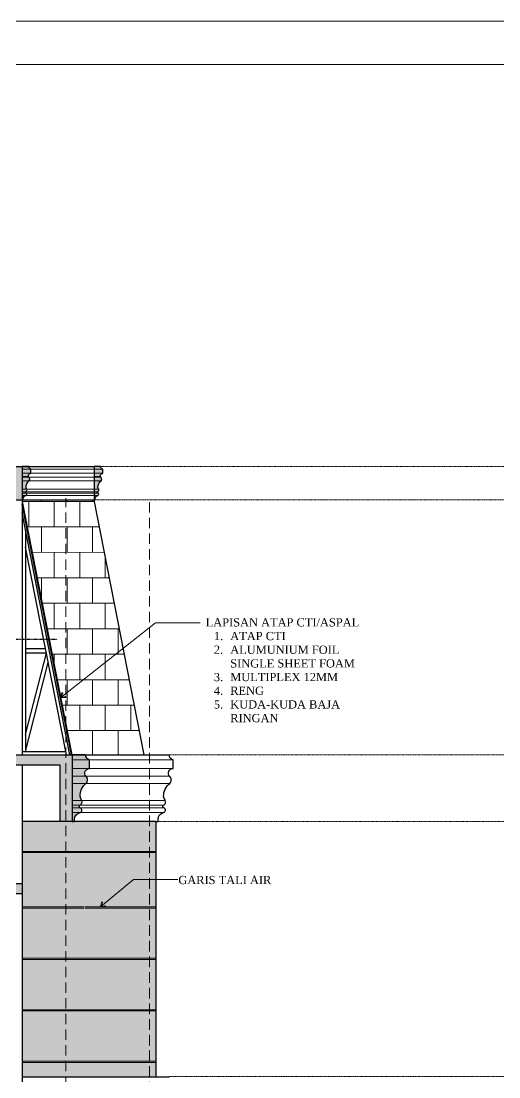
# Model space of a CAD drawing. Header units: millimetres. Extents: x -9564 to 494436, y -140371 to 4257.
# Drawn here: x 344904 to 350622, y -8379 to 4257 of the extents above; entities that cross this region are included whole.
import ezdxf

# ---------------------------------------------------------------- set-up
doc = ezdxf.new("R2010")
doc.units = ezdxf.units.MM
doc.header["$MEASUREMENT"] = 0
for name, pattern in [('DASHDOT2', [0.5, 0.25, -0.125, 0, -0.125]), ('DASHED2', [0.375, 0.25, -0.125]), ('HIDDEN2', [0.1875, 0.125, -0.0625])]:
    doc.linetypes.add(name, pattern=pattern)
for name, color, linetype, lineweight in [('09-Arsiran', 8, 'Continuous', 5), ('8', 8, 'Continuous', 5), ('AS', 8, 'HIDDEN2', 5), ('DIM', 1, 'Continuous', 5), ('LEGEND', 1, 'DASHED2', 50), ('XR-KOP A3_MOZART$0$KOP-A1$0$A-GRSKOP', 1, 'Continuous', 5)]:
    doc.layers.add(name, color=color, linetype=linetype, lineweight=lineweight)
doc.layers.add('Layer5', color=5, linetype='Continuous')
doc.layers.add('TEXT', color=4, linetype='Continuous')
doc.styles.add('style1', font='times.ttf', dxfattribs={"height": 0.15})
pattern_1 = [(95, (264044.216, -140582.31), (28.018925, 23.5106715), [3.809999, -41.909992]), (40, (264044.216, -140582.31), (-32.003685, 22.035342), [3.0479994, -33.5281105]), (145.451445, (264046.55, -140580.35), (-3.984759, 45.546012), [3.238001, -35.618042]), (91.1842, (264037.03, -140575.125), (44.28204, 32.390676), [5.714999, -62.864988]), (141.635558, (264040.72, -140572.425), (-1.417323, 68.56534), [4.857004, -53.427112]), (36.18415, (264037.03, -140575.125), (-1.417323, 68.56534), [4.571993, -50.291937]), (66, (264042.42, -140573.328), (35.903989, 6.9790285), [3.809999, -41.909992]), (11, (264042.42, -140573.33), (-17.307982, 34.788232), [3.0479994, -33.527994]), (116.451445, (264045.412, -140572.747), (18.596007, 41.767261), [3.238001, -35.617981]), (82.5, (264044.216, -140582.309), (-11.5210916, 12.3946804), [0, -33.1215938, 0, -34.0359936, 0, -33.6549937]), (52.5, (264044.216, -140582.309), (-4.7179446, 23.6173956), [0, -19.4055963, 0, -32.359594, 0, -12.8269976]), (12.5, (264036.205, -140590.319), (19.9855688, 18.3652357), [0, -12.6999976, 0, -39.6239925, 0, -52.57799]), (2.5, (264032.613, -140593.911), (17.3527776, 24.544474), [0, -16.509997, 0, -26.314395, 0, -37.337993])]

# ---------------------------------------------------------------- blocks, each defined once
blk = doc.blocks.new('lis atas')
at = {"true_color": 0x636466}
h = blk.add_hatch(color=251, dxfattribs=at)
h.dxf.hatch_style = 1
h.paths.add_polyline_path([(90.703, 140.132), (90.716, 140.132), (90.716, 140.147, -0.36498), (90.749, 140.187, 0.74874), (90.75, 140.215, -0.675931), (90.749, 140.231, 0.42987), (90.759, 140.26, -0.123299), (90.749, 140.283, -0.24485), (90.786, 140.361, 0.438632), (90.784, 140.404, -0.621787), (90.806, 140.451), (90.806, 140.501, -0.319918), (90.782, 140.532), (90.703, 140.532)])
blk.add_lwpolyline([(90.703, 140.132), (90.716, 140.132), (90.716, 140.147, -0.36498), (90.749, 140.187, 0.741922), (90.75, 140.214, -0.66528), (90.749, 140.231, 0.438756), (90.759, 140.26, -0.123299), (90.749, 140.283, -0.24485), (90.786, 140.361, 0.438632), (90.784, 140.404, -0.621787), (90.806, 140.451), (90.806, 140.501, -0.319918), (90.782, 140.532), (90.703, 140.532)], format="xyb", close=True)
blk = doc.blocks.new('lis 3')
at = {"true_color": 0x636466}
h = blk.add_hatch(color=251, dxfattribs=at)
h.dxf.hatch_style = 1
h.paths.add_polyline_path([(93.26, 135.846), (93.26, 135.946, -0.319918), (93.212, 136.009), (93.053, 136.009), (93.053, 135.209), (93.079, 135.209), (93.079, 135.238, -0.36498), (93.146, 135.317, 0.74874), (93.148, 135.373, -0.70461), (93.147, 135.407, 0.42104), (93.166, 135.463, -0.123299), (93.147, 135.51, -0.24485), (93.22, 135.667, 0.438632), (93.216, 135.752, -0.621787)])
blk.add_lwpolyline([(93.053, 135.209), (93.079, 135.209), (93.079, 135.238, -0.36498), (93.146, 135.317, 0.741922), (93.149, 135.373, -0.66528), (93.145, 135.406, 0.438756), (93.166, 135.463, -0.123299), (93.147, 135.51, -0.24485), (93.22, 135.667, 0.438632), (93.216, 135.752, -0.621787), (93.26, 135.846), (93.26, 135.946, -0.319918), (93.212, 136.009), (93.053, 136.009)], format="xyb", close=True)
blk = doc.blocks.new('aspot')
at = {"layer": 'AS'}
for p, q in [((118.857, 123.077), (118.857, 140.622)), ((119.857, 123.388), (119.857, 140.622))]:
    blk.add_line(p, q, dxfattribs=at)
blk = doc.blocks.new('hsdh')
at = {"layer": 'XR-KOP A3_MOZART$0$KOP-A1$0$A-GRSKOP', "color": 0, "linetype": 'Continuous', "lineweight": 5}
blk.add_lwpolyline([(145480, 82601), (107945, 82601), (107945, 56197), (145480, 56197)], close=True, dxfattribs=at)
at = {"layer": 'XR-KOP A3_MOZART$0$KOP-A1$0$A-GRSKOP', "color": 5, "linetype": 'Continuous', "lineweight": 5}
blk.add_lwpolyline([(145017, 82138), (108409, 82138), (108409, 56660), (145017, 56660)], close=True, dxfattribs=at)

msp = doc.modelspace()

# ---------------------------------------------------------------- hatches: boundary and pattern name
h = msp.add_hatch()
h.set_pattern_fill('DOTS', color=8, scale=19.999996, angle=45)
h.set_pattern_definition([(45, (305839.264, -140582.31), (-11.225318, 33.675954), [0, -31.749994])])
h.paths.add_polyline_path([(344916.5719, -5323.5395), (346516.5719, -5323.5395), (346516.5719, -8373.5389), (344916.5719, -8373.5389)])
at = {"layer": '09-Arsiran'}
h = msp.add_hatch(dxfattribs=at)
h.set_pattern_fill('AR-B88', color=256, scale=1.5, angle=0.001)
h.set_pattern_definition([(0.001, (226584.2, -140482.3), (-0.0053, 304.79994), []), (90.001, (226584.2, -140482.31), (-152.40529, 304.79728), [304.79994, -304.79994])])
h.paths.add_polyline_path([(345441.5719, -4142.2903), (345516.5718, -4523.5396), (346376.9075, -4523.5396), (345776.9076, -1473.5402), (345441.5719, -1473.5402)])
h.paths.add_polyline_path([(345441.5719, -1473.5402), (344916.5719, -1473.5402), (345441.5719, -4142.2903)])
at = {"layer": 'DIM', "true_color": 0x636466}
h = msp.add_hatch(dxfattribs=at)
h.set_pattern_fill('AR-CONC', color=251, scale=0.2, angle=45)
h.set_pattern_definition(pattern_1)
h.paths.add_polyline_path([(344916.5719, -1073.5403), (336846.5719, -1073.5403), (336846.5719, -1473.5402), (336996.5718, -1473.5402), (336996.5718, -1193.5403), (344766.5719, -1193.5403), (344766.5719, -1473.5402), (344916.5719, -1473.5402)])
h = msp.add_hatch(dxfattribs=at)
h.set_pattern_fill('AR-CONC', color=251, scale=0.2, angle=45)
h.set_pattern_definition([(95, (193584.21, -140582.31), (28.018925, 23.5106715), [3.809999, -41.909992]), (40, (193584.21, -140582.31), (-32.0036846, 22.0353416), [3.0479994, -33.5281105]), (145.451445, (193586.544, -140580.35), (-3.984759, 45.546012), [3.238001, -35.618042]), (91.1842, (193577.025, -140575.125), (44.28204, 32.390676), [5.714999, -62.864988]), (141.635558, (193580.715, -140572.425), (-1.417323, 68.56534), [4.857004, -53.427112]), (36.18415, (193577.025, -140575.125), (-1.417323, 68.56534), [4.571993, -50.291937]), (66, (193582.413, -140573.328), (35.903989, 6.9790285), [3.809999, -41.909992]), (11, (193582.413, -140573.33), (-17.307982, 34.788232), [3.0479994, -33.527994]), (116.451445, (193585.405, -140572.747), (18.596007, 41.7672607), [3.238001, -35.617981]), (82.5, (193584.21, -140582.309), (-11.52109165, 12.3946804), [0, -33.1215938, 0, -34.0359936, 0, -33.6549937]), (52.5, (193584.21, -140582.309), (-4.7179446, 23.6173956), [0, -19.4055963, 0, -32.359594, 0, -12.8269976]), (12.5, (193576.199, -140590.319), (19.98556885, 18.3652357), [0, -12.6999976, 0, -39.6239925, 0, -52.57799]), (2.5, (193572.607, -140593.911), (17.3527776, 24.544474), [0, -16.509997, 0, -26.314395, 0, -37.337993])])
h.paths.add_polyline_path([(336846.5719, -4923.5396), (336996.5718, -4923.5396), (336996.5718, -4643.5396), (341769.0726, -4643.5396), (341769.0726, -4963.5396), (341919.0726, -4963.5396), (341919.0726, -4857.5536), (343501.6396, -6003.6022), (343750.113, -6183.5393), (344916.5719, -6183.5393), (344916.5719, -6063.5394), (343816.5723, -6063.5394), (343816.5723, -5871.0394), (343512.8223, -5871.0394), (343512.8223, -5678.5394), (343249.0724, -5678.5394), (343249.0724, -5486.0395), (342985.3225, -5486.0395), (342985.3225, -5293.5395), (342721.5725, -5293.5395), (342721.5725, -5101.0395), (342457.8226, -5101.0395), (342457.8226, -4908.5396), (342194.0726, -4908.5396), (342194.0726, -4716.0396), (341930.3227, -4716.0396), (341930.3227, -4523.5396), (341890.3227, -4523.5396), (341769.0726, -4523.5396), (336846.5719, -4523.5396)])
h = msp.add_hatch(dxfattribs=at)
h.set_pattern_fill('AR-CONC', color=251, scale=0.2, angle=45)
h.set_pattern_definition([(95, (193584.21, -140582.31), (28.018925, 23.5106715), [3.809999, -41.909992]), (40, (193584.21, -140582.31), (-32.0036846, 22.0353416), [3.0479994, -33.5281105]), (145.451445, (193586.544, -140580.35), (-3.984759, 45.546012), [3.238001, -35.618042]), (91.1842, (193577.025, -140575.125), (44.28204, 32.390676), [5.714999, -62.864988]), (141.635558, (193580.715, -140572.425), (-1.417323, 68.56534), [4.857004, -53.427112]), (36.18415, (193577.025, -140575.125), (-1.417323, 68.56534), [4.571993, -50.291937]), (66, (193582.413, -140573.328), (35.903989, 6.9790285), [3.809999, -41.909992]), (11, (193582.413, -140573.33), (-17.307982, 34.788232), [3.0479994, -33.527994]), (116.451445, (193585.405, -140572.747), (18.596007, 41.7672607), [3.238001, -35.617981]), (82.5, (193584.21, -140582.309), (-11.52109165, 12.3946804), [0, -33.1215938, 0, -34.0359936, 0, -33.6549937]), (52.5, (193584.21, -140582.309), (-4.7179446, 23.6173956), [0, -19.4055963, 0, -32.359594, 0, -12.8269976]), (12.5, (193576.199, -140590.319), (19.98556885, 18.3652357), [0, -12.6999976, 0, -39.6239925, 0, -52.57799]), (2.5, (193572.607, -140593.911), (17.3527776, 24.544474), [0, -16.509997, 0, -26.314395, 0, -37.337993])])
h.paths.add_polyline_path([(340918.5359, -4523.5396), (340918.5359, -4643.5396), (341769.0726, -4643.5396), (341769.0726, -4963.5396), (341919.0726, -4963.5396), (341919.0726, -4857.5536), (343501.6396, -6003.6022), (343750.113, -6183.5393), (344916.5719, -6183.5393), (344916.5719, -6063.5394), (343816.5723, -6063.5394), (343816.5723, -5871.0394), (343512.8223, -5871.0394), (343512.8223, -5678.5394), (343249.0724, -5678.5394), (343249.0724, -5486.0395), (342985.3225, -5486.0395), (342985.3225, -5293.5395), (342721.5725, -5293.5395), (342721.5725, -5101.0395), (342457.8226, -5101.0395), (342457.8226, -4908.5396), (342194.0726, -4908.5396), (342194.0726, -4716.0396), (341930.3227, -4716.0396), (341930.3227, -4523.5396), (341890.3227, -4523.5396)])
h = msp.add_hatch(dxfattribs=at)
h.set_pattern_fill('AR-CONC', color=251, scale=0.2, angle=45)
h.set_pattern_definition(pattern_1)
h.paths.add_polyline_path([(345441.5719, -4523.5396), (344841.572, -4523.5396), (344841.572, -4643.5396), (345366.5718, -4643.5396), (345366.5718, -5323.5395), (345441.5719, -5323.5395)])
h.paths.add_polyline_path([(345516.5718, -4523.5396), (345441.5719, -4523.5396), (345441.5719, -5323.5395), (345516.5718, -5323.5395)])
h.paths.add_polyline_path([(344841.572, -4523.5396), (344766.5719, -4523.5396), (344766.5719, -4643.5396), (344841.572, -4643.5396)])

# ---------------------------------------------------------------- linework, layer by layer
for p, q in [((336846.5719, -1073.5403), (345776.9079, -1073.5403)), ((344916.5719, -1073.5403), (344916.5719, -4523.5396)), ((344916.5719, -1193.5403), (344993.1347, -1193.5403)), ((345776.9079, -1193.5403), (345853.4704, -1193.5403)), ((336846.5719, -1473.5402), (345790.0291, -1473.5402)), ((345516.5717, -4523.5396), (344916.5718, -1473.5402)), ((345516.5718, -4523.5396), (344916.5719, -1473.5402)), ((346376.9075, -4523.5396), (345776.9076, -1473.5402)), ((345506.38, -4523.5396), (344916.5718, -1525.3478)), ((345485.9967, -4523.5396), (344916.5718, -1628.963)), ((344956.5718, -1832.2963), (344956.5718, -4483.5397)), ((345445.2301, -4523.5396), (344956.5718, -2039.5267)), ((345196.1146, -3257.2025), (344956.5718, -3257.2025)), ((344956.5718, -4281.8328), (345205.9506, -3307.2025)), ((345205.9506, -3307.2025), (344956.5718, -3307.2025)), ((344956.5718, -4483.5397), (345228.3835, -3421.2364)), ((344766.5719, -4523.5396), (345516.5718, -4523.5396)), ((344916.5718, -4483.5397), (345437.3612, -4483.5397)), ((344916.5719, -4523.5396), (346675.3218, -4523.5396)), ((345516.5718, -4523.5396), (345516.5718, -5323.5395)), ((345516.5718, -4523.5396), (345516.5718, -5323.5395)), ((344766.5719, -4643.5396), (345366.5718, -4643.5396)), ((344916.5719, -4643.5396), (344916.5719, -11463.5756)), ((345366.5718, -4643.5396), (345366.5718, -5323.5395)), ((346516.5719, -5323.5395), (344916.5719, -5323.5395)), ((346516.5719, -5323.5395), (346516.5719, -8378.5389)), ((343816.5723, -6063.5394), (344916.5719, -6063.5394)), ((343816.5723, -6063.5394), (344916.5719, -6063.5394)), ((343750.113, -6183.5393), (344916.5719, -6183.5393)), ((343750.113, -6183.5393), (344916.5719, -6183.5393)), ((344916.5719, -8378.5389), (346675.3218, -8378.5389))]:
    msp.add_line(p, q)
msp.add_lwpolyline([(346516.5719, -5323.5395), (346542.8143, -5323.5395), (346542.8143, -5294.3306, -0.3649802613), (346609.376, -5215.2921, 0.7419223053), (346612.0272, -5159.4546, -0.6652802154), (346608.5369, -5126.4733, 0.4387564717), (346628.9617, -5068.8708, -0.1232988423), (346610.0272, -5022.0574, -0.2448504759), (346683.7583, -4865.5323, 0.4386320969), (346679.0249, -4780.1939, -0.6217871936), (346722.9468, -4686.0396), (346722.9468, -4586.0396, -0.3199175428), (346675.3218, -4523.5396)], format="xyb")
at = {"layer": '09-Arsiran'}
for p, q in [((345880.0953, -1104.7903), (344916.5719, -1104.7903)), ((345880.0953, -1154.7903), (344916.5719, -1154.7903)), ((345858.1344, -1201.8674), (344916.5719, -1201.8674)), ((345860.5011, -1244.5366), (344916.5719, -1244.5366)), ((345833.1028, -1346.2059), (344916.5719, -1346.2059)), ((345822.8904, -1375.0071), (344916.5719, -1375.0071)), ((345824.6355, -1391.4978), (344916.5719, -1391.4978)), ((345823.3099, -1419.4166), (344916.5719, -1419.4166)), ((346722.9468, -4586.0396), (345516.5718, -4586.0396)), ((346722.9468, -4686.0396), (345516.5718, -4686.0396)), ((346679.0249, -4780.1939), (345516.5718, -4780.1939)), ((346683.7583, -4865.5323), (345516.5718, -4865.5323)), ((346628.9617, -5068.8708), (345516.5718, -5068.8708)), ((346608.5369, -5126.4733), (345516.5718, -5126.4733)), ((346612.0272, -5159.4546), (345516.5718, -5159.4546)), ((346609.376, -5215.2921), (345516.5718, -5215.2921)), ((344916.5719, -5679.5026), (346516.5719, -5679.5026)), ((344916.5719, -5694.5026), (346516.5719, -5694.5026)), ((344916.5719, -6344.5024), (345656.5724, -6344.5024)), ((344916.5719, -6359.5024), (345656.5724, -6359.5024)), ((345666.5718, -6344.5024), (346516.5719, -6344.5024)), ((345666.5718, -6359.5024), (346516.5719, -6359.5024)), ((344916.5719, -6959.5023), (345656.5724, -6959.5023)), ((344916.5719, -6974.5023), (345656.5724, -6974.5023)), ((345656.5724, -6959.5023), (346516.5719, -6959.5023)), ((345656.5724, -6974.5023), (346516.5719, -6974.5023)), ((344916.5719, -7574.5022), (345656.5724, -7574.5022)), ((345656.5724, -7574.5022), (346516.5719, -7574.5022)), ((344916.5719, -7589.5022), (345656.5724, -7589.5022)), ((345656.5724, -7589.5022), (346516.5719, -7589.5022)), ((344916.5719, -8189.5021), (345656.5724, -8189.5021)), ((344916.5719, -8204.5021), (345656.5724, -8204.5021)), ((345656.5724, -8189.5021), (346516.5719, -8189.5021)), ((345656.5724, -8204.5021), (346516.5719, -8204.5021))]:
    msp.add_line(p, q, dxfattribs=at)
at = {"layer": '8'}
for p, q in [((345378.5141, -3838.9317), (346513.5067, -2945.359)), ((346513.5067, -2945.359), (347044.963, -2945.359)), ((345378.5141, -3838.9317), (345391.7686, -3776.6554)), ((345402.8906, -3784.5626), (345378.5141, -3838.9317)), ((345391.7686, -3776.6554), (345402.8906, -3784.5626)), ((345436.3588, -3824.6413), (345378.5141, -3838.9317)), ((345378.5141, -3838.9317), (345442.1559, -3836.9951)), ((345442.1559, -3836.9951), (345436.3588, -3824.6413)), ((345854.8706, -6344.5024), (346247.687, -6016.4776)), ((346247.687, -6016.4776), (346779.1433, -6016.4776)), ((345854.8706, -6344.5024), (345868.1251, -6282.2261)), ((345879.2471, -6290.1333), (345854.8706, -6344.5024)), ((345868.1251, -6282.2261), (345879.2471, -6290.1333)), ((345912.7152, -6330.2121), (345854.8706, -6344.5024)), ((345854.8706, -6344.5024), (345918.5123, -6342.5659)), ((345918.5123, -6342.5659), (345912.7152, -6330.2121))]:
    msp.add_line(p, q, dxfattribs=at)
at = {"layer": 'AS'}
for p, q in [((345856.2828, -1073.5403), (354491.5704, -1073.5403)), ((345790.0291, -1473.5402), (354491.5704, -1473.5402)), ((346675.3218, -4523.5396), (354491.5704, -4523.5396)), ((346542.8143, -5323.5395), (354491.5704, -5323.5395)), ((346675.3218, -8373.5389), (354491.5704, -8373.5389))]:
    msp.add_line(p, q, dxfattribs=at)
at = {"layer": 'Layer5', "linetype": 'DASHDOT2'}
msp.add_line((345334.4559, -3143.2324), (340893.99, -3143.2324), dxfattribs=at)

# ---------------------------------------------------------------- block references
at = {"xscale": 999.9998119083025, "yscale": 999.9998119083025, "zscale": 999.9998119083025}
for name, p in [('lis atas', (254213.9084, -141605.963)), ('lis atas', (255074.2441, -141605.963)), ('aspot', (226584.2033, -142076.5502)), ('lis 3', (252463.4133, -140532.3087))]:
    msp.add_blockref(name, p, dxfattribs=at)
at = {"layer": 'LEGEND', "xscale": 1.118963964633539, "yscale": 1.118963964633539, "zscale": 1.118963964633539}
msp.add_blockref('hsdh', (205649.0076, -88170.8627), dxfattribs=at)

# ---------------------------------------------------------------- texts
at = {"layer": 'TEXT', "char_height": 98.210155, "width": 2096.080259, "attachment_point": 5, "style": 'style1'}
for s, insert in [('\\A1;\\pxql;LAPISAN ATAP CTI/ASPAL\\P\\pi-2,l3,t0,3;1.^IATAP CTI\\P2.^IALUMUNIUM FOIL SINGLE SHEET FOAM\\P3.^IMULTIPLEX 12MM\\P4.^IRENG\\P5.^IKUDA-KUDA BAJA RINGAN', (348160.4078, -3512.3175)), ('\\A1;GARIS TALI AIR', (347342.0956, -6022.8535))]:
    msp.add_mtext(s, dxfattribs=dict(at, insert=insert))

doc.saveas('drawing.dxf')
